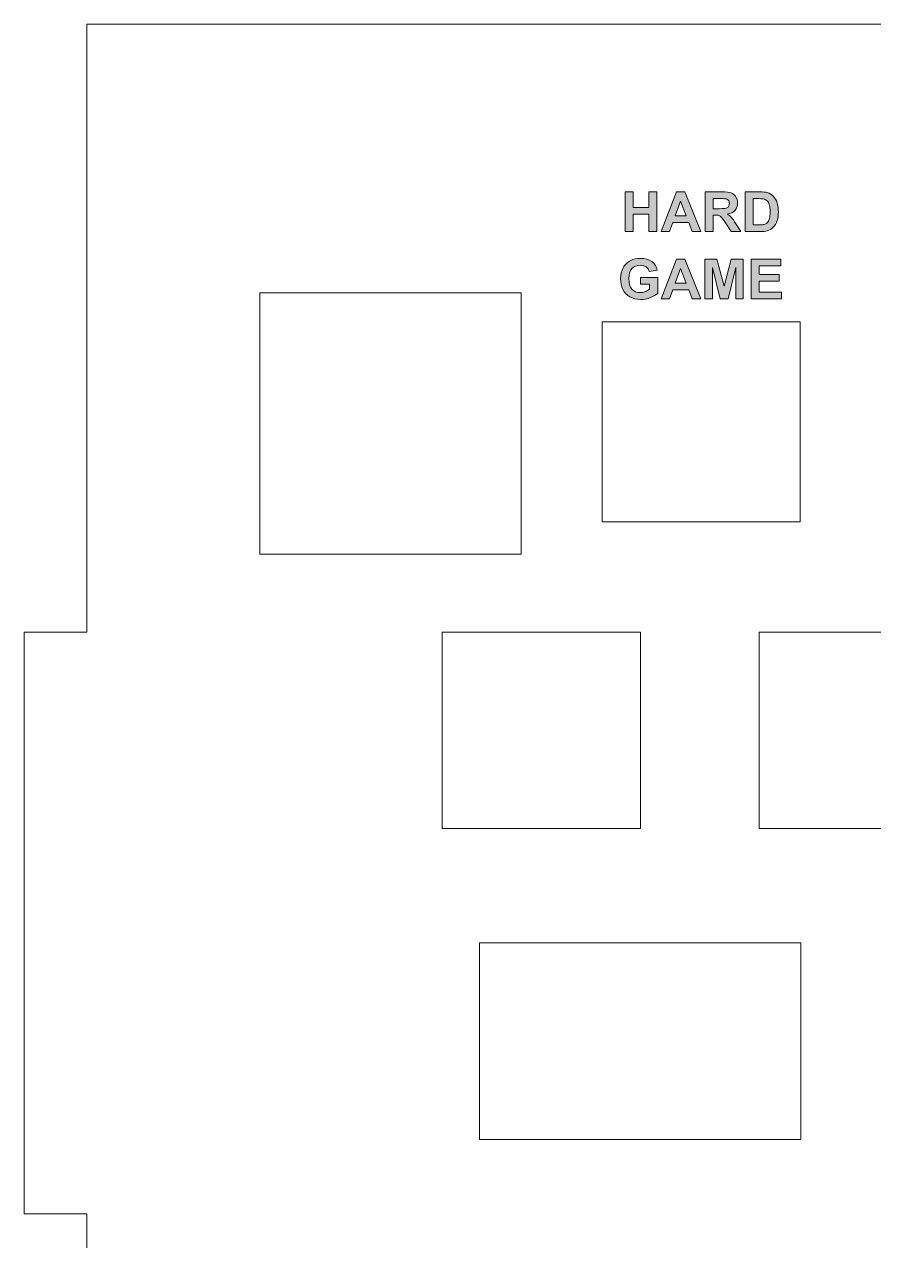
# Model space of a CAD drawing. Header units: inches. Extents: x -5.25 to 4.1, y -1.02 to 4.
# Drawn here: x -5.25 to -3.548, y 1.562 to 4 of the extents above; entities that cross this region are included whole.
import ezdxf

# ---------------------------------------------------------------- set-up
doc = ezdxf.new("R2010")
doc.units = ezdxf.units.IN
doc.header["$MEASUREMENT"] = 0
doc.layers.add('Layer 1', color=7, linetype='Continuous', lineweight=0)

# ---------------------------------------------------------------- blocks, each defined once
blk = doc.blocks.new('Block_4')
at = {"layer": 'Layer 1', "true_color": 0x231f20, "transparency": 33554687}
h = blk.add_hatch(color=250, dxfattribs=at)
h.dxf.hatch_style = 2
edge = h.paths.add_edge_path()
edge.add_spline(control_points=[(-4.0153, 3.4791), (-4.0153, 3.4791), (-4.0153, 3.4925), (-4.0153, 3.4925), (-4.0153, 3.4925), (-3.9807, 3.4925), (-3.9807, 3.4925), (-3.9807, 3.4925), (-3.9807, 3.4608), (-3.9807, 3.4608), (-3.9841, 3.4576), (-3.989, 3.4547), (-3.9953, 3.4522), (-4.0017, 3.4498), (-4.0082, 3.4485), (-4.0147, 3.4485), (-4.0231, 3.4485), (-4.0303, 3.4503), (-4.0365, 3.4538), (-4.0427, 3.4572), (-4.0473, 3.4622), (-4.0504, 3.4687), (-4.0535, 3.4752), (-4.0551, 3.4823), (-4.0551, 3.4899), (-4.0551, 3.4982), (-4.0534, 3.5056), (-4.0499, 3.512), (-4.0464, 3.5184), (-4.0413, 3.5234), (-4.0346, 3.5268), (-4.0295, 3.5294), (-4.0232, 3.5308), (-4.0156, 3.5308), (-4.0057, 3.5308), (-3.998, 3.5287), (-3.9925, 3.5246), (-3.9869, 3.5204), (-3.9833, 3.5147), (-3.9818, 3.5074), (-3.9818, 3.5074), (-3.9977, 3.5044), (-3.9977, 3.5044), (-3.9988, 3.5083), (-4.0009, 3.5114), (-4.004, 3.5137), (-4.0071, 3.5159), (-4.011, 3.517), (-4.0156, 3.517), (-4.0226, 3.517), (-4.0282, 3.5148), (-4.0323, 3.5104), (-4.0365, 3.5059), (-4.0386, 3.4993), (-4.0386, 3.4906), (-4.0386, 3.4811), (-4.0365, 3.474), (-4.0323, 3.4693), (-4.0281, 3.4646), (-4.0226, 3.4622), (-4.0158, 3.4622), (-4.0124, 3.4622), (-4.009, 3.4629), (-4.0056, 3.4642), (-4.0023, 3.4655), (-3.9994, 3.4671), (-3.9969, 3.469), (-3.9969, 3.469), (-3.9969, 3.4791), (-3.9969, 3.4791), (-3.9969, 3.4791), (-4.0153, 3.4791), (-4.0153, 3.4791)], knot_values=[0, 0, 0, 0, 1, 1, 1, 2, 2, 2, 3, 3, 3, 4, 4, 4, 5, 5, 5, 6, 6, 6, 7, 7, 7, 8, 8, 8, 9, 9, 9, 10, 10, 10, 11, 11, 11, 12, 12, 12, 13, 13, 13, 14, 14, 14, 15, 15, 15, 16, 16, 16, 17, 17, 17, 18, 18, 18, 19, 19, 19, 20, 20, 20, 21, 21, 21, 22, 22, 22, 23, 23, 23, 24, 24, 24, 24], degree=3, periodic=0)
h = blk.add_hatch(color=250, dxfattribs=at)
h.dxf.hatch_style = 2
edge = h.paths.add_edge_path()
edge.add_spline(control_points=[(-3.9238, 3.4813), (-3.9238, 3.4813), (-3.9347, 3.5109), (-3.9347, 3.5109), (-3.9347, 3.5109), (-3.9455, 3.4813), (-3.9455, 3.4813), (-3.9455, 3.4813), (-3.9238, 3.4813), (-3.9238, 3.4813)], knot_values=[0, 0, 0, 0, 1, 1, 1, 2, 2, 2, 3, 3, 3, 3], degree=3, periodic=0)
edge = h.paths.add_edge_path()
edge.add_spline(control_points=[(-3.8942, 3.4499), (-3.8942, 3.4499), (-3.9117, 3.4499), (-3.9117, 3.4499), (-3.9117, 3.4499), (-3.9186, 3.4679), (-3.9186, 3.4679), (-3.9186, 3.4679), (-3.9504, 3.4679), (-3.9504, 3.4679), (-3.9504, 3.4679), (-3.957, 3.4499), (-3.957, 3.4499), (-3.957, 3.4499), (-3.974, 3.4499), (-3.974, 3.4499), (-3.974, 3.4499), (-3.943, 3.5294), (-3.943, 3.5294), (-3.943, 3.5294), (-3.926, 3.5294), (-3.926, 3.5294), (-3.926, 3.5294), (-3.8942, 3.4499), (-3.8942, 3.4499)], knot_values=[0, 0, 0, 0, 1, 1, 1, 2, 2, 2, 3, 3, 3, 4, 4, 4, 5, 5, 5, 6, 6, 6, 7, 7, 7, 8, 8, 8, 8], degree=3, periodic=0)
h = blk.add_hatch(color=250, dxfattribs=at)
h.dxf.hatch_style = 2
edge = h.paths.add_edge_path()
edge.add_spline(control_points=[(-3.8859, 3.4499), (-3.8859, 3.4499), (-3.8859, 3.5294), (-3.8859, 3.5294), (-3.8859, 3.5294), (-3.8619, 3.5294), (-3.8619, 3.5294), (-3.8619, 3.5294), (-3.8474, 3.4752), (-3.8474, 3.4752), (-3.8474, 3.4752), (-3.8332, 3.5294), (-3.8332, 3.5294), (-3.8332, 3.5294), (-3.8091, 3.5294), (-3.8091, 3.5294), (-3.8091, 3.5294), (-3.8091, 3.4499), (-3.8091, 3.4499), (-3.8091, 3.4499), (-3.824, 3.4499), (-3.824, 3.4499), (-3.824, 3.4499), (-3.824, 3.5125), (-3.824, 3.5125), (-3.824, 3.5125), (-3.8398, 3.4499), (-3.8398, 3.4499), (-3.8398, 3.4499), (-3.8552, 3.4499), (-3.8552, 3.4499), (-3.8552, 3.4499), (-3.871, 3.5125), (-3.871, 3.5125), (-3.871, 3.5125), (-3.871, 3.4499), (-3.871, 3.4499), (-3.871, 3.4499), (-3.8859, 3.4499), (-3.8859, 3.4499)], knot_values=[0, 0, 0, 0, 1, 1, 1, 2, 2, 2, 3, 3, 3, 4, 4, 4, 5, 5, 5, 6, 6, 6, 7, 7, 7, 8, 8, 8, 9, 9, 9, 10, 10, 10, 11, 11, 11, 12, 12, 12, 13, 13, 13, 13], degree=3, periodic=0)
h = blk.add_hatch(color=250, dxfattribs=at)
h.dxf.hatch_style = 2
edge = h.paths.add_edge_path()
edge.add_spline(control_points=[(-3.7931, 3.4499), (-3.7931, 3.4499), (-3.7931, 3.5294), (-3.7931, 3.5294), (-3.7931, 3.5294), (-3.7341, 3.5294), (-3.7341, 3.5294), (-3.7341, 3.5294), (-3.7341, 3.516), (-3.7341, 3.516), (-3.7341, 3.516), (-3.7771, 3.516), (-3.7771, 3.516), (-3.7771, 3.516), (-3.7771, 3.4983), (-3.7771, 3.4983), (-3.7771, 3.4983), (-3.7371, 3.4983), (-3.7371, 3.4983), (-3.7371, 3.4983), (-3.7371, 3.4849), (-3.7371, 3.4849), (-3.7371, 3.4849), (-3.7771, 3.4849), (-3.7771, 3.4849), (-3.7771, 3.4849), (-3.7771, 3.4633), (-3.7771, 3.4633), (-3.7771, 3.4633), (-3.7326, 3.4633), (-3.7326, 3.4633), (-3.7326, 3.4633), (-3.7326, 3.4499), (-3.7326, 3.4499), (-3.7326, 3.4499), (-3.7931, 3.4499), (-3.7931, 3.4499)], knot_values=[0, 0, 0, 0, 1, 1, 1, 2, 2, 2, 3, 3, 3, 4, 4, 4, 5, 5, 5, 6, 6, 6, 7, 7, 7, 8, 8, 8, 9, 9, 9, 10, 10, 10, 11, 11, 11, 12, 12, 12, 12], degree=3, periodic=0)
at = {"layer": 'Layer 1'}
for points, knots in [([(-4.0153, 3.4791), (-4.0153, 3.4791), (-4.0153, 3.4925), (-4.0153, 3.4925), (-4.0153, 3.4925), (-3.9807, 3.4925), (-3.9807, 3.4925), (-3.9807, 3.4925), (-3.9807, 3.4608), (-3.9807, 3.4608), (-3.9841, 3.4576), (-3.989, 3.4547), (-3.9953, 3.4522), (-4.0017, 3.4498), (-4.0082, 3.4485), (-4.0147, 3.4485), (-4.0231, 3.4485), (-4.0303, 3.4503), (-4.0365, 3.4538), (-4.0427, 3.4572), (-4.0473, 3.4622), (-4.0504, 3.4687), (-4.0535, 3.4752), (-4.0551, 3.4823), (-4.0551, 3.4899), (-4.0551, 3.4982), (-4.0534, 3.5056), (-4.0499, 3.512), (-4.0464, 3.5184), (-4.0413, 3.5234), (-4.0346, 3.5268), (-4.0295, 3.5294), (-4.0232, 3.5308), (-4.0156, 3.5308), (-4.0057, 3.5308), (-3.998, 3.5287), (-3.9925, 3.5246), (-3.9869, 3.5204), (-3.9833, 3.5147), (-3.9818, 3.5074), (-3.9818, 3.5074), (-3.9977, 3.5044), (-3.9977, 3.5044), (-3.9988, 3.5083), (-4.0009, 3.5114), (-4.004, 3.5137), (-4.0071, 3.5159), (-4.011, 3.517), (-4.0156, 3.517), (-4.0226, 3.517), (-4.0282, 3.5148), (-4.0323, 3.5104), (-4.0365, 3.5059), (-4.0386, 3.4993), (-4.0386, 3.4906), (-4.0386, 3.4811), (-4.0365, 3.474), (-4.0323, 3.4693), (-4.0281, 3.4646), (-4.0226, 3.4622), (-4.0158, 3.4622), (-4.0124, 3.4622), (-4.009, 3.4629), (-4.0056, 3.4642), (-4.0023, 3.4655), (-3.9994, 3.4671), (-3.9969, 3.469), (-3.9969, 3.469), (-3.9969, 3.4791), (-3.9969, 3.4791), (-3.9969, 3.4791), (-4.0153, 3.4791), (-4.0153, 3.4791)], [0, 0, 0, 0, 1, 1, 1, 2, 2, 2, 3, 3, 3, 4, 4, 4, 5, 5, 5, 6, 6, 6, 7, 7, 7, 8, 8, 8, 9, 9, 9, 10, 10, 10, 11, 11, 11, 12, 12, 12, 13, 13, 13, 14, 14, 14, 15, 15, 15, 16, 16, 16, 17, 17, 17, 18, 18, 18, 19, 19, 19, 20, 20, 20, 21, 21, 21, 22, 22, 22, 23, 23, 23, 24, 24, 24, 24]), ([(-3.8942, 3.4499), (-3.8942, 3.4499), (-3.9117, 3.4499), (-3.9117, 3.4499), (-3.9117, 3.4499), (-3.9186, 3.4679), (-3.9186, 3.4679), (-3.9186, 3.4679), (-3.9504, 3.4679), (-3.9504, 3.4679), (-3.9504, 3.4679), (-3.957, 3.4499), (-3.957, 3.4499), (-3.957, 3.4499), (-3.974, 3.4499), (-3.974, 3.4499), (-3.974, 3.4499), (-3.943, 3.5294), (-3.943, 3.5294), (-3.943, 3.5294), (-3.926, 3.5294), (-3.926, 3.5294), (-3.926, 3.5294), (-3.8942, 3.4499), (-3.8942, 3.4499)], [0, 0, 0, 0, 1, 1, 1, 2, 2, 2, 3, 3, 3, 4, 4, 4, 5, 5, 5, 6, 6, 6, 7, 7, 7, 8, 8, 8, 8]), ([(-3.9238, 3.4813), (-3.9238, 3.4813), (-3.9347, 3.5109), (-3.9347, 3.5109), (-3.9347, 3.5109), (-3.9455, 3.4813), (-3.9455, 3.4813), (-3.9455, 3.4813), (-3.9238, 3.4813), (-3.9238, 3.4813)], [0, 0, 0, 0, 1, 1, 1, 2, 2, 2, 3, 3, 3, 3]), ([(-3.8859, 3.4499), (-3.8859, 3.4499), (-3.8859, 3.5294), (-3.8859, 3.5294), (-3.8859, 3.5294), (-3.8619, 3.5294), (-3.8619, 3.5294), (-3.8619, 3.5294), (-3.8474, 3.4752), (-3.8474, 3.4752), (-3.8474, 3.4752), (-3.8332, 3.5294), (-3.8332, 3.5294), (-3.8332, 3.5294), (-3.8091, 3.5294), (-3.8091, 3.5294), (-3.8091, 3.5294), (-3.8091, 3.4499), (-3.8091, 3.4499), (-3.8091, 3.4499), (-3.824, 3.4499), (-3.824, 3.4499), (-3.824, 3.4499), (-3.824, 3.5125), (-3.824, 3.5125), (-3.824, 3.5125), (-3.8398, 3.4499), (-3.8398, 3.4499), (-3.8398, 3.4499), (-3.8552, 3.4499), (-3.8552, 3.4499), (-3.8552, 3.4499), (-3.871, 3.5125), (-3.871, 3.5125), (-3.871, 3.5125), (-3.871, 3.4499), (-3.871, 3.4499), (-3.871, 3.4499), (-3.8859, 3.4499), (-3.8859, 3.4499)], [0, 0, 0, 0, 1, 1, 1, 2, 2, 2, 3, 3, 3, 4, 4, 4, 5, 5, 5, 6, 6, 6, 7, 7, 7, 8, 8, 8, 9, 9, 9, 10, 10, 10, 11, 11, 11, 12, 12, 12, 13, 13, 13, 13]), ([(-3.7931, 3.4499), (-3.7931, 3.4499), (-3.7931, 3.5294), (-3.7931, 3.5294), (-3.7931, 3.5294), (-3.7341, 3.5294), (-3.7341, 3.5294), (-3.7341, 3.5294), (-3.7341, 3.516), (-3.7341, 3.516), (-3.7341, 3.516), (-3.7771, 3.516), (-3.7771, 3.516), (-3.7771, 3.516), (-3.7771, 3.4983), (-3.7771, 3.4983), (-3.7771, 3.4983), (-3.7371, 3.4983), (-3.7371, 3.4983), (-3.7371, 3.4983), (-3.7371, 3.4849), (-3.7371, 3.4849), (-3.7371, 3.4849), (-3.7771, 3.4849), (-3.7771, 3.4849), (-3.7771, 3.4849), (-3.7771, 3.4633), (-3.7771, 3.4633), (-3.7771, 3.4633), (-3.7326, 3.4633), (-3.7326, 3.4633), (-3.7326, 3.4633), (-3.7326, 3.4499), (-3.7326, 3.4499), (-3.7326, 3.4499), (-3.7931, 3.4499), (-3.7931, 3.4499)], [0, 0, 0, 0, 1, 1, 1, 2, 2, 2, 3, 3, 3, 4, 4, 4, 5, 5, 5, 6, 6, 6, 7, 7, 7, 8, 8, 8, 9, 9, 9, 10, 10, 10, 11, 11, 11, 12, 12, 12, 12])]:
    blk.add_open_spline(points, degree=3, knots=knots, dxfattribs=at)
blk = doc.blocks.new('Block_8')
at = {"layer": 'Layer 1', "true_color": 0x231f20, "transparency": 33554687}
h = blk.add_hatch(color=250, dxfattribs=at)
h.dxf.hatch_style = 2
edge = h.paths.add_edge_path()
edge.add_spline(control_points=[(-4.0461, 3.5846), (-4.0461, 3.5846), (-4.0461, 3.6642), (-4.0461, 3.6642), (-4.0461, 3.6642), (-4.03, 3.6642), (-4.03, 3.6642), (-4.03, 3.6642), (-4.03, 3.6329), (-4.03, 3.6329), (-4.03, 3.6329), (-3.9986, 3.6329), (-3.9986, 3.6329), (-3.9986, 3.6329), (-3.9986, 3.6642), (-3.9986, 3.6642), (-3.9986, 3.6642), (-3.9825, 3.6642), (-3.9825, 3.6642), (-3.9825, 3.6642), (-3.9825, 3.5846), (-3.9825, 3.5846), (-3.9825, 3.5846), (-3.9986, 3.5846), (-3.9986, 3.5846), (-3.9986, 3.5846), (-3.9986, 3.6194), (-3.9986, 3.6194), (-3.9986, 3.6194), (-4.03, 3.6194), (-4.03, 3.6194), (-4.03, 3.6194), (-4.03, 3.5846), (-4.03, 3.5846), (-4.03, 3.5846), (-4.0461, 3.5846), (-4.0461, 3.5846)], knot_values=[0, 0, 0, 0, 1, 1, 1, 2, 2, 2, 3, 3, 3, 4, 4, 4, 5, 5, 5, 6, 6, 6, 7, 7, 7, 8, 8, 8, 9, 9, 9, 10, 10, 10, 11, 11, 11, 12, 12, 12, 12], degree=3, periodic=0)
h = blk.add_hatch(color=250, dxfattribs=at)
h.dxf.hatch_style = 2
edge = h.paths.add_edge_path()
edge.add_spline(control_points=[(-3.9238, 3.6161), (-3.9238, 3.6161), (-3.9347, 3.6456), (-3.9347, 3.6456), (-3.9347, 3.6456), (-3.9455, 3.6161), (-3.9455, 3.6161), (-3.9455, 3.6161), (-3.9238, 3.6161), (-3.9238, 3.6161)], knot_values=[0, 0, 0, 0, 1, 1, 1, 2, 2, 2, 3, 3, 3, 3], degree=3, periodic=0)
edge = h.paths.add_edge_path()
edge.add_spline(control_points=[(-3.8942, 3.5846), (-3.8942, 3.5846), (-3.9117, 3.5846), (-3.9117, 3.5846), (-3.9117, 3.5846), (-3.9186, 3.6027), (-3.9186, 3.6027), (-3.9186, 3.6027), (-3.9504, 3.6027), (-3.9504, 3.6027), (-3.9504, 3.6027), (-3.957, 3.5846), (-3.957, 3.5846), (-3.957, 3.5846), (-3.974, 3.5846), (-3.974, 3.5846), (-3.974, 3.5846), (-3.943, 3.6642), (-3.943, 3.6642), (-3.943, 3.6642), (-3.926, 3.6642), (-3.926, 3.6642), (-3.926, 3.6642), (-3.8942, 3.5846), (-3.8942, 3.5846)], knot_values=[0, 0, 0, 0, 1, 1, 1, 2, 2, 2, 3, 3, 3, 4, 4, 4, 5, 5, 5, 6, 6, 6, 7, 7, 7, 8, 8, 8, 8], degree=3, periodic=0)
h = blk.add_hatch(color=250, dxfattribs=at)
h.dxf.hatch_style = 2
edge = h.paths.add_edge_path()
edge.add_spline(control_points=[(-3.8696, 3.6305), (-3.8696, 3.6305), (-3.8577, 3.6305), (-3.8577, 3.6305), (-3.85, 3.6305), (-3.8452, 3.6309), (-3.8432, 3.6315), (-3.8413, 3.6322), (-3.8398, 3.6333), (-3.8387, 3.6349), (-3.8377, 3.6365), (-3.8371, 3.6384), (-3.8371, 3.6408), (-3.8371, 3.6435), (-3.8378, 3.6457), (-3.8393, 3.6473), (-3.8407, 3.649), (-3.8427, 3.65), (-3.8453, 3.6504), (-3.8466, 3.6506), (-3.8505, 3.6507), (-3.857, 3.6507), (-3.857, 3.6507), (-3.8696, 3.6507), (-3.8696, 3.6507), (-3.8696, 3.6507), (-3.8696, 3.6305), (-3.8696, 3.6305)], knot_values=[0, 0, 0, 0, 1, 1, 1, 2, 2, 2, 3, 3, 3, 4, 4, 4, 5, 5, 5, 6, 6, 6, 7, 7, 7, 8, 8, 8, 9, 9, 9, 9], degree=3, periodic=0)
edge = h.paths.add_edge_path()
edge.add_spline(control_points=[(-3.8856, 3.5846), (-3.8856, 3.5846), (-3.8856, 3.6642), (-3.8856, 3.6642), (-3.8856, 3.6642), (-3.8518, 3.6642), (-3.8518, 3.6642), (-3.8433, 3.6642), (-3.8371, 3.6635), (-3.8333, 3.662), (-3.8294, 3.6606), (-3.8263, 3.6581), (-3.824, 3.6544), (-3.8217, 3.6507), (-3.8206, 3.6466), (-3.8206, 3.6419), (-3.8206, 3.6359), (-3.8223, 3.631), (-3.8258, 3.6271), (-3.8293, 3.6232), (-3.8346, 3.6207), (-3.8416, 3.6197), (-3.8381, 3.6177), (-3.8352, 3.6155), (-3.833, 3.6131), (-3.8307, 3.6106), (-3.8277, 3.6063), (-3.8238, 3.6001), (-3.8238, 3.6001), (-3.8141, 3.5846), (-3.8141, 3.5846), (-3.8141, 3.5846), (-3.8333, 3.5846), (-3.8333, 3.5846), (-3.8333, 3.5846), (-3.8449, 3.6019), (-3.8449, 3.6019), (-3.849, 3.6081), (-3.8519, 3.612), (-3.8534, 3.6136), (-3.8549, 3.6152), (-3.8565, 3.6163), (-3.8582, 3.6169), (-3.8599, 3.6175), (-3.8626, 3.6178), (-3.8663, 3.6178), (-3.8663, 3.6178), (-3.8696, 3.6178), (-3.8696, 3.6178), (-3.8696, 3.6178), (-3.8696, 3.5846), (-3.8696, 3.5846), (-3.8696, 3.5846), (-3.8856, 3.5846), (-3.8856, 3.5846)], knot_values=[0, 0, 0, 0, 1, 1, 1, 2, 2, 2, 3, 3, 3, 4, 4, 4, 5, 5, 5, 6, 6, 6, 7, 7, 7, 8, 8, 8, 9, 9, 9, 10, 10, 10, 11, 11, 11, 12, 12, 12, 13, 13, 13, 14, 14, 14, 15, 15, 15, 16, 16, 16, 17, 17, 17, 18, 18, 18, 18], degree=3, periodic=0)
h = blk.add_hatch(color=250, dxfattribs=at)
h.dxf.hatch_style = 2
edge = h.paths.add_edge_path()
edge.add_spline(control_points=[(-3.7894, 3.6507), (-3.7894, 3.6507), (-3.7894, 3.598), (-3.7894, 3.598), (-3.7894, 3.598), (-3.7774, 3.598), (-3.7774, 3.598), (-3.7729, 3.598), (-3.7697, 3.5983), (-3.7677, 3.5988), (-3.7651, 3.5994), (-3.763, 3.6005), (-3.7612, 3.6021), (-3.7595, 3.6037), (-3.7581, 3.6062), (-3.757, 3.6098), (-3.7559, 3.6133), (-3.7554, 3.6182), (-3.7554, 3.6243), (-3.7554, 3.6305), (-3.7559, 3.6352), (-3.757, 3.6385), (-3.7581, 3.6418), (-3.7596, 3.6444), (-3.7616, 3.6462), (-3.7635, 3.6481), (-3.766, 3.6493), (-3.769, 3.6499), (-3.7713, 3.6505), (-3.7757, 3.6507), (-3.7822, 3.6507), (-3.7822, 3.6507), (-3.7894, 3.6507), (-3.7894, 3.6507)], knot_values=[0, 0, 0, 0, 1, 1, 1, 2, 2, 2, 3, 3, 3, 4, 4, 4, 5, 5, 5, 6, 6, 6, 7, 7, 7, 8, 8, 8, 9, 9, 9, 10, 10, 10, 11, 11, 11, 11], degree=3, periodic=0)
edge = h.paths.add_edge_path()
edge.add_spline(control_points=[(-3.8055, 3.6642), (-3.8055, 3.6642), (-3.7761, 3.6642), (-3.7761, 3.6642), (-3.7695, 3.6642), (-3.7645, 3.6637), (-3.761, 3.6626), (-3.7563, 3.6613), (-3.7523, 3.6588), (-3.749, 3.6553), (-3.7457, 3.6518), (-3.7431, 3.6475), (-3.7414, 3.6424), (-3.7397, 3.6374), (-3.7388, 3.6311), (-3.7388, 3.6236), (-3.7388, 3.6171), (-3.7396, 3.6115), (-3.7412, 3.6067), (-3.7432, 3.6009), (-3.7461, 3.5962), (-3.7498, 3.5927), (-3.7525, 3.5899), (-3.7563, 3.5878), (-3.761, 3.5863), (-3.7646, 3.5852), (-3.7693, 3.5846), (-3.7753, 3.5846), (-3.7753, 3.5846), (-3.8055, 3.5846), (-3.8055, 3.5846), (-3.8055, 3.5846), (-3.8055, 3.6642), (-3.8055, 3.6642)], knot_values=[0, 0, 0, 0, 1, 1, 1, 2, 2, 2, 3, 3, 3, 4, 4, 4, 5, 5, 5, 6, 6, 6, 7, 7, 7, 8, 8, 8, 9, 9, 9, 10, 10, 10, 11, 11, 11, 11], degree=3, periodic=0)
at = {"layer": 'Layer 1'}
for points, knots in [([(-4.0461, 3.5846), (-4.0461, 3.5846), (-4.0461, 3.6642), (-4.0461, 3.6642), (-4.0461, 3.6642), (-4.03, 3.6642), (-4.03, 3.6642), (-4.03, 3.6642), (-4.03, 3.6329), (-4.03, 3.6329), (-4.03, 3.6329), (-3.9986, 3.6329), (-3.9986, 3.6329), (-3.9986, 3.6329), (-3.9986, 3.6642), (-3.9986, 3.6642), (-3.9986, 3.6642), (-3.9825, 3.6642), (-3.9825, 3.6642), (-3.9825, 3.6642), (-3.9825, 3.5846), (-3.9825, 3.5846), (-3.9825, 3.5846), (-3.9986, 3.5846), (-3.9986, 3.5846), (-3.9986, 3.5846), (-3.9986, 3.6194), (-3.9986, 3.6194), (-3.9986, 3.6194), (-4.03, 3.6194), (-4.03, 3.6194), (-4.03, 3.6194), (-4.03, 3.5846), (-4.03, 3.5846), (-4.03, 3.5846), (-4.0461, 3.5846), (-4.0461, 3.5846)], [0, 0, 0, 0, 1, 1, 1, 2, 2, 2, 3, 3, 3, 4, 4, 4, 5, 5, 5, 6, 6, 6, 7, 7, 7, 8, 8, 8, 9, 9, 9, 10, 10, 10, 11, 11, 11, 12, 12, 12, 12]), ([(-3.8942, 3.5846), (-3.8942, 3.5846), (-3.9117, 3.5846), (-3.9117, 3.5846), (-3.9117, 3.5846), (-3.9186, 3.6027), (-3.9186, 3.6027), (-3.9186, 3.6027), (-3.9504, 3.6027), (-3.9504, 3.6027), (-3.9504, 3.6027), (-3.957, 3.5846), (-3.957, 3.5846), (-3.957, 3.5846), (-3.974, 3.5846), (-3.974, 3.5846), (-3.974, 3.5846), (-3.943, 3.6642), (-3.943, 3.6642), (-3.943, 3.6642), (-3.926, 3.6642), (-3.926, 3.6642), (-3.926, 3.6642), (-3.8942, 3.5846), (-3.8942, 3.5846)], [0, 0, 0, 0, 1, 1, 1, 2, 2, 2, 3, 3, 3, 4, 4, 4, 5, 5, 5, 6, 6, 6, 7, 7, 7, 8, 8, 8, 8]), ([(-3.8856, 3.5846), (-3.8856, 3.5846), (-3.8856, 3.6642), (-3.8856, 3.6642), (-3.8856, 3.6642), (-3.8518, 3.6642), (-3.8518, 3.6642), (-3.8433, 3.6642), (-3.8371, 3.6635), (-3.8333, 3.662), (-3.8294, 3.6606), (-3.8263, 3.6581), (-3.824, 3.6544), (-3.8217, 3.6507), (-3.8206, 3.6466), (-3.8206, 3.6419), (-3.8206, 3.6359), (-3.8223, 3.631), (-3.8258, 3.6271), (-3.8293, 3.6232), (-3.8346, 3.6207), (-3.8416, 3.6197), (-3.8381, 3.6177), (-3.8352, 3.6155), (-3.833, 3.6131), (-3.8307, 3.6106), (-3.8277, 3.6063), (-3.8238, 3.6001), (-3.8238, 3.6001), (-3.8141, 3.5846), (-3.8141, 3.5846), (-3.8141, 3.5846), (-3.8333, 3.5846), (-3.8333, 3.5846), (-3.8333, 3.5846), (-3.8449, 3.6019), (-3.8449, 3.6019), (-3.849, 3.6081), (-3.8519, 3.612), (-3.8534, 3.6136), (-3.8549, 3.6152), (-3.8565, 3.6163), (-3.8582, 3.6169), (-3.8599, 3.6175), (-3.8626, 3.6178), (-3.8663, 3.6178), (-3.8663, 3.6178), (-3.8696, 3.6178), (-3.8696, 3.6178), (-3.8696, 3.6178), (-3.8696, 3.5846), (-3.8696, 3.5846), (-3.8696, 3.5846), (-3.8856, 3.5846), (-3.8856, 3.5846)], [0, 0, 0, 0, 1, 1, 1, 2, 2, 2, 3, 3, 3, 4, 4, 4, 5, 5, 5, 6, 6, 6, 7, 7, 7, 8, 8, 8, 9, 9, 9, 10, 10, 10, 11, 11, 11, 12, 12, 12, 13, 13, 13, 14, 14, 14, 15, 15, 15, 16, 16, 16, 17, 17, 17, 18, 18, 18, 18]), ([(-3.8055, 3.6642), (-3.8055, 3.6642), (-3.7761, 3.6642), (-3.7761, 3.6642), (-3.7695, 3.6642), (-3.7645, 3.6637), (-3.761, 3.6626), (-3.7563, 3.6613), (-3.7523, 3.6588), (-3.749, 3.6553), (-3.7457, 3.6518), (-3.7431, 3.6475), (-3.7414, 3.6424), (-3.7397, 3.6374), (-3.7388, 3.6311), (-3.7388, 3.6236), (-3.7388, 3.6171), (-3.7396, 3.6115), (-3.7412, 3.6067), (-3.7432, 3.6009), (-3.7461, 3.5962), (-3.7498, 3.5927), (-3.7525, 3.5899), (-3.7563, 3.5878), (-3.761, 3.5863), (-3.7646, 3.5852), (-3.7693, 3.5846), (-3.7753, 3.5846), (-3.7753, 3.5846), (-3.8055, 3.5846), (-3.8055, 3.5846), (-3.8055, 3.5846), (-3.8055, 3.6642), (-3.8055, 3.6642)], [0, 0, 0, 0, 1, 1, 1, 2, 2, 2, 3, 3, 3, 4, 4, 4, 5, 5, 5, 6, 6, 6, 7, 7, 7, 8, 8, 8, 9, 9, 9, 10, 10, 10, 11, 11, 11, 11]), ([(-3.9238, 3.6161), (-3.9238, 3.6161), (-3.9347, 3.6456), (-3.9347, 3.6456), (-3.9347, 3.6456), (-3.9455, 3.6161), (-3.9455, 3.6161), (-3.9455, 3.6161), (-3.9238, 3.6161), (-3.9238, 3.6161)], [0, 0, 0, 0, 1, 1, 1, 2, 2, 2, 3, 3, 3, 3]), ([(-3.8696, 3.6305), (-3.8696, 3.6305), (-3.8577, 3.6305), (-3.8577, 3.6305), (-3.85, 3.6305), (-3.8452, 3.6309), (-3.8432, 3.6315), (-3.8413, 3.6322), (-3.8398, 3.6333), (-3.8387, 3.6349), (-3.8377, 3.6365), (-3.8371, 3.6384), (-3.8371, 3.6408), (-3.8371, 3.6435), (-3.8378, 3.6457), (-3.8393, 3.6473), (-3.8407, 3.649), (-3.8427, 3.65), (-3.8453, 3.6504), (-3.8466, 3.6506), (-3.8505, 3.6507), (-3.857, 3.6507), (-3.857, 3.6507), (-3.8696, 3.6507), (-3.8696, 3.6507), (-3.8696, 3.6507), (-3.8696, 3.6305), (-3.8696, 3.6305)], [0, 0, 0, 0, 1, 1, 1, 2, 2, 2, 3, 3, 3, 4, 4, 4, 5, 5, 5, 6, 6, 6, 7, 7, 7, 8, 8, 8, 9, 9, 9, 9]), ([(-3.7894, 3.6507), (-3.7894, 3.6507), (-3.7894, 3.598), (-3.7894, 3.598), (-3.7894, 3.598), (-3.7774, 3.598), (-3.7774, 3.598), (-3.7729, 3.598), (-3.7697, 3.5983), (-3.7677, 3.5988), (-3.7651, 3.5994), (-3.763, 3.6005), (-3.7612, 3.6021), (-3.7595, 3.6037), (-3.7581, 3.6062), (-3.757, 3.6098), (-3.7559, 3.6133), (-3.7554, 3.6182), (-3.7554, 3.6243), (-3.7554, 3.6305), (-3.7559, 3.6352), (-3.757, 3.6385), (-3.7581, 3.6418), (-3.7596, 3.6444), (-3.7616, 3.6462), (-3.7635, 3.6481), (-3.766, 3.6493), (-3.769, 3.6499), (-3.7713, 3.6505), (-3.7757, 3.6507), (-3.7822, 3.6507), (-3.7822, 3.6507), (-3.7894, 3.6507), (-3.7894, 3.6507)], [0, 0, 0, 0, 1, 1, 1, 2, 2, 2, 3, 3, 3, 4, 4, 4, 5, 5, 5, 6, 6, 6, 7, 7, 7, 8, 8, 8, 9, 9, 9, 10, 10, 10, 11, 11, 11, 11])]:
    blk.add_open_spline(points, degree=3, knots=knots, dxfattribs=at)

msp = doc.modelspace()

# ---------------------------------------------------------------- linework, layer by layer
at = {"layer": 'Layer 1', "color": 250, "lineweight": 0, "true_color": 0x231f20}
for points, knots in [([(-0.485, 2.782), (-0.485, 2.782), (-0.485, 4), (-0.485, 4), (-0.485, 4), (-5.125, 4), (-5.125, 4), (-5.125, 4), (-5.125, 2.782), (-5.125, 2.782), (-5.125, 2.782), (-5.25, 2.782), (-5.25, 2.782), (-5.25, 2.782), (-5.25, 1.616), (-5.25, 1.616), (-5.25, 1.616), (-5.125, 1.616), (-5.125, 1.616), (-5.125, 1.616), (-5.125, 0.4), (-5.125, 0.4), (-5.125, 0.4), (-0.485, 0.4), (-0.485, 0.4), (-0.485, 0.4), (-0.485, 1.1414), (-0.485, 1.1414), (-0.485, 1.1414), (-0.6805, 1.1414), (-0.6805, 1.1414), (-0.6805, 1.1414), (-0.6805, 1.544), (-0.6805, 1.544), (-0.6805, 1.544), (-0.485, 1.544), (-0.485, 1.544), (-0.485, 1.544), (-0.485, 2.388), (-0.485, 2.388), (-0.485, 2.388), (-0.6805, 2.388), (-0.6805, 2.388), (-0.6805, 2.388), (-0.6805, 2.782), (-0.6805, 2.782), (-0.6805, 2.782), (-0.485, 2.782), (-0.485, 2.782)], [0, 0, 0, 0, 1, 1, 1, 2, 2, 2, 3, 3, 3, 4, 4, 4, 5, 5, 5, 6, 6, 6, 7, 7, 7, 8, 8, 8, 9, 9, 9, 10, 10, 10, 11, 11, 11, 12, 12, 12, 13, 13, 13, 14, 14, 14, 15, 15, 15, 16, 16, 16, 16]), ([(-4.778, 3.462), (-4.778, 3.462), (-4.254, 3.462), (-4.254, 3.462), (-4.254, 3.462), (-4.254, 2.938), (-4.254, 2.938), (-4.254, 2.938), (-4.778, 2.938), (-4.778, 2.938), (-4.778, 2.938), (-4.778, 3.462), (-4.778, 3.462)], [0, 0, 0, 0, 1, 1, 1, 2, 2, 2, 3, 3, 3, 4, 4, 4, 4]), ([(-4.0922, 3.4037), (-4.0922, 3.4037), (-3.6952, 3.4037), (-3.6952, 3.4037), (-3.6952, 3.4037), (-3.6952, 3.003), (-3.6952, 3.003), (-3.6952, 3.003), (-4.0922, 3.003), (-4.0922, 3.003), (-4.0922, 3.003), (-4.0922, 3.4037), (-4.0922, 3.4037)], [0, 0, 0, 0, 1, 1, 1, 2, 2, 2, 3, 3, 3, 4, 4, 4, 4]), ([(-4.4123, 2.782), (-4.4123, 2.782), (-4.0153, 2.782), (-4.0153, 2.782), (-4.0153, 2.782), (-4.0153, 2.388), (-4.0153, 2.388), (-4.0153, 2.388), (-4.4123, 2.388), (-4.4123, 2.388), (-4.4123, 2.388), (-4.4123, 2.782), (-4.4123, 2.782)], [0, 0, 0, 0, 1, 1, 1, 2, 2, 2, 3, 3, 3, 4, 4, 4, 4]), ([(-3.7772, 2.388), (-3.7772, 2.388), (-3.7772, 2.782), (-3.7772, 2.782), (-3.7772, 2.782), (-3.3802, 2.782), (-3.3802, 2.782), (-3.3802, 2.782), (-3.3802, 2.388), (-3.3802, 2.388), (-3.3802, 2.388), (-3.7772, 2.388), (-3.7772, 2.388)], [0, 0, 0, 0, 1, 1, 1, 2, 2, 2, 3, 3, 3, 4, 4, 4, 4]), ([(-4.338, 2.159), (-4.338, 2.159), (-3.694, 2.159), (-3.694, 2.159), (-3.694, 2.159), (-3.694, 1.765), (-3.694, 1.765), (-3.694, 1.765), (-4.338, 1.765), (-4.338, 1.765), (-4.338, 1.765), (-4.338, 2.159), (-4.338, 2.159)], [0, 0, 0, 0, 1, 1, 1, 2, 2, 2, 3, 3, 3, 4, 4, 4, 4])]:
    msp.add_open_spline(points, degree=3, knots=knots, dxfattribs=at)

# ---------------------------------------------------------------- block references
at = {"layer": 'Layer 1'}
for name in ['Block_8', 'Block_4']:
    msp.add_blockref(name, (0, 0), dxfattribs=at)

doc.saveas('drawing.dxf')
